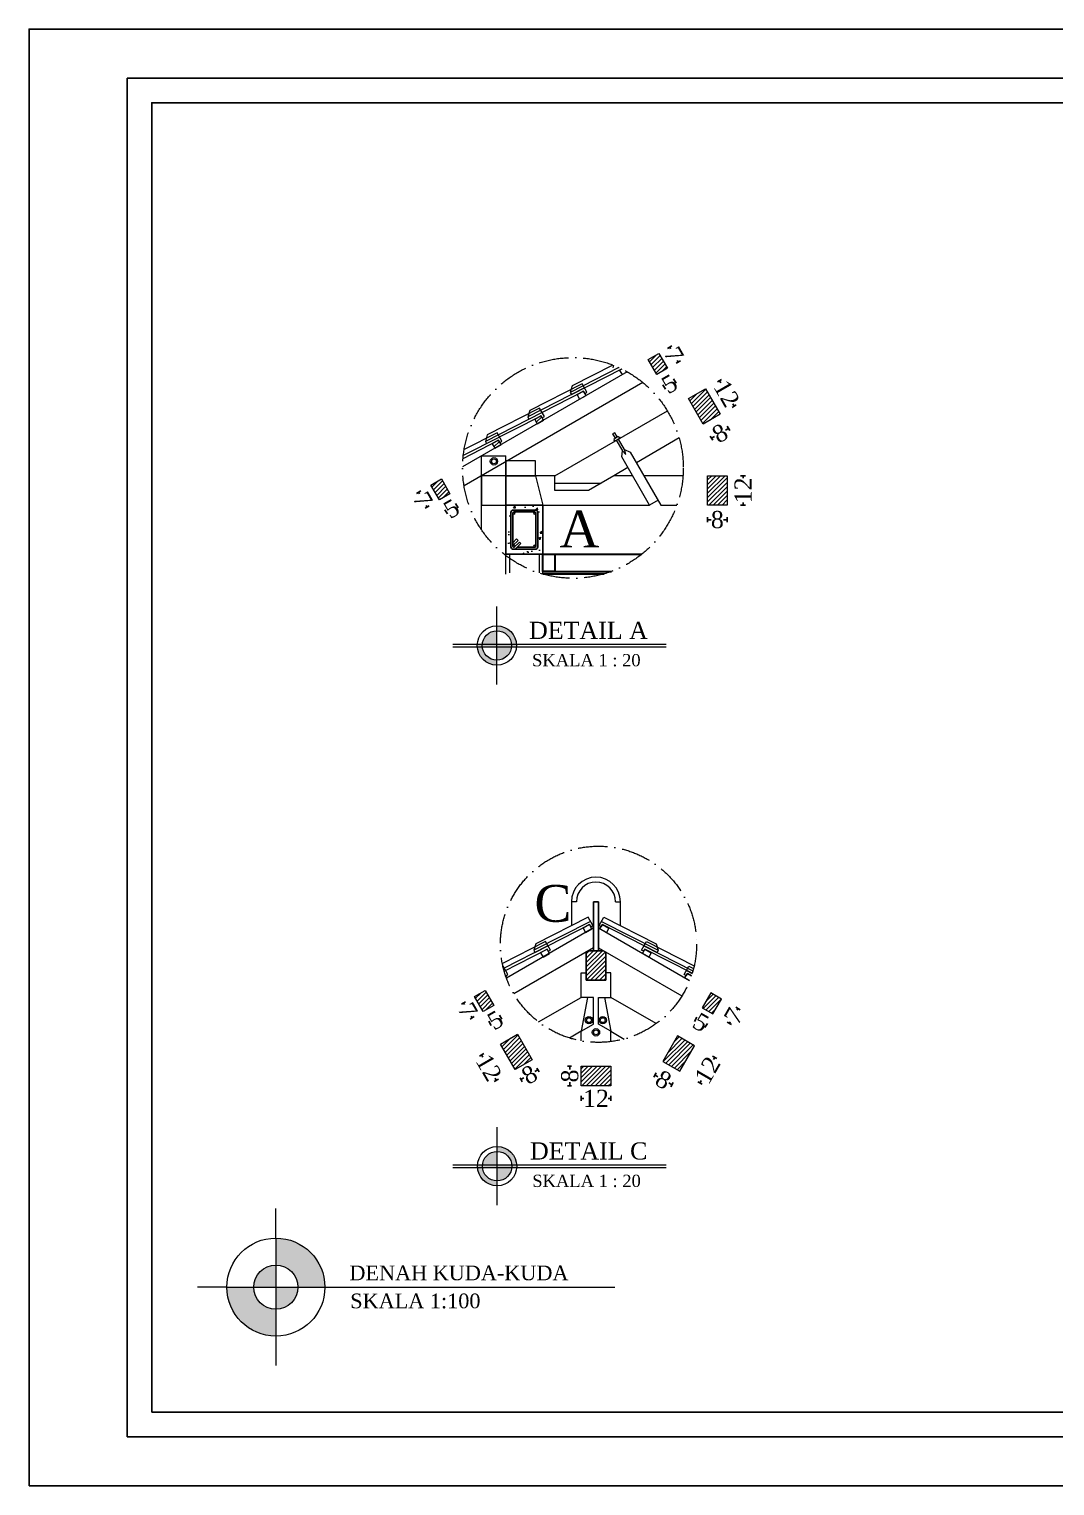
# Model space of a CAD drawing. Header units: millimetres. Extents: x -12161372 to 46643, y -9506984 to 15358.
# Drawn here: x 15904 to 17996, y -2480 to 490 of the extents above; entities that cross this region are included whole.
import ezdxf

# ---------------------------------------------------------------- set-up
doc = ezdxf.new("R2010")
doc.units = ezdxf.units.MM
doc.linetypes.add('ACAD_ISO10W100', pattern=[18, 12, -3, 0, -3])
for name, color, linetype, lineweight in [('atap', 220, 'Continuous', 0), ('dimensi', 50, 'Continuous', 5), ('dinding', 110, 'Continuous', 9), ('garis potongan', 3, 'ACAD_ISO10W100', 18), ('hatch', 7, 'Continuous', 5), ('Normalisasi', 7, 'Continuous', 0), ('plafond', 7, 'Continuous', 30), ('teks', 255, 'Continuous', 5)]:
    doc.layers.add(name, color=color, linetype=linetype, lineweight=lineweight)
doc.layers.add('sloof', color=7, linetype='Continuous')
doc.styles.get("Standard").update_dxf_attribs({"font": 'arial.ttf'})
doc.styles.add('teks1', font='times.ttf', dxfattribs={"height": 35})
doc.styles.add('teks2', font='times.ttf', dxfattribs={"height": 15})
doc.styles.add('teks3', font='times.ttf', dxfattribs={"height": 25})
doc.dimstyles.new('dimensi4', dxfattribs={"dimtxt": 35, "dimasz": 0, "dimexe": 5, "dimexo": 20, "dimgap": 3, "dimtad": 0, "dimdec": 0, "dimlfac": 0.2, "dimzin": 0, "dimdsep": 46, "dimtxsty": 'teks1', "dimblk": 'OBLIQUE', "dimcen": 0.09, "dimadec": 0, "dimazin": 0, "dimtfac": 1, "dimtdec": 0, "dimtix": 1, "dimtofl": 0, "dimtmove": 0, "dimatfit": 3, "dimldrblk": 'OBLIQUE', "dimfxl": 5, "dimfxlon": 1, "dimtolj": 1, "dimtzin": 0, "dimarcsym": 0})

# ---------------------------------------------------------------- blocks, each defined once
blk = doc.blocks.new('*D525')
at = {"layer": 'Defpoints', "color": 0, "ltscale": 0.8, "transparency": 16777216}
for p in [(16740.4, -469.7), (16762.1, -457.2), (16754.3, -493.8)]:
    blk.add_point(p, dxfattribs=at)
at = {"layer": 'dimensi', "color": 0, "lineweight": -2, "ltscale": 0.8, "transparency": 16777216}
for p, q in [((16751.8, -489.4), (16756.8, -498.1)), ((16773.5, -476.9), (16778.5, -485.6))]:
    blk.add_line(p, q, dxfattribs=at)
at = {"layer": 'dimensi', "color": 0, "ltscale": 0.8, "transparency": 16777216, "insert": (16765.2, -487.5), "char_height": 35, "attachment_point": 5, "rotation": 30, "style": 'teks1'}
blk.add_mtext('\\A1;5', dxfattribs=at)
blk = doc.blocks.new('_Oblique')
at = {"color": 0, "linetype": 'ByBlock', "lineweight": -2}
blk.add_line((-0.5, -0.5), (0.5, 0.5), dxfattribs=at)
blk = doc.blocks.new('*D526')
at = {"layer": 'Defpoints', "color": 0, "ltscale": 0.8, "transparency": 16777216}
for p in [(16722.9, -439.3), (16698.1, -453.7), (16740.4, -469.7)]:
    blk.add_point(p, dxfattribs=at)
at = {"layer": 'dimensi', "color": 0, "lineweight": -2, "ltscale": 0.8, "transparency": 16777216}
for p, q in [((16702.4, -451.2), (16693.7, -456.2)), ((16698.1, -453.7), (16699.9, -456.9)), ((16719.9, -481.5), (16711.2, -486.5)), ((16715.6, -484), (16713.7, -480.8))]:
    blk.add_line(p, q, dxfattribs=at)
at = {"layer": 'dimensi', "color": 0, "ltscale": 0.8, "transparency": 16777216, "insert": (16706.8, -468.9), "char_height": 35, "attachment_point": 5, "rotation": 300, "style": 'teks1'}
blk.add_mtext('\\A1;7', dxfattribs=at)
blk = doc.blocks.new('*D527')
at = {"layer": 'Defpoints', "color": 0, "ltscale": 0.8, "transparency": 16777216}
for p in [(17205.7, -201), (17184, -213.5), (17220.7, -227)]:
    blk.add_point(p, dxfattribs=at)
at = {"layer": 'dimensi', "color": 0, "lineweight": -2, "ltscale": 0.8, "transparency": 16777216}
for p, q in [((17196.5, -235.2), (17201.5, -243.8)), ((17218.2, -222.7), (17223.2, -231.3))]:
    blk.add_line(p, q, dxfattribs=at)
at = {"layer": 'dimensi', "color": 0, "ltscale": 0.8, "transparency": 16777216, "insert": (17209.8, -233.2), "char_height": 35, "attachment_point": 5, "rotation": 30, "style": 'teks1'}
blk.add_mtext('\\A1;5', dxfattribs=at)
blk = doc.blocks.new('*D528')
at = {"layer": 'Defpoints', "color": 0, "ltscale": 0.8, "transparency": 16777216}
for p in [(17188.2, -170.7), (17205.7, -201), (17227.6, -188.4)]:
    blk.add_point(p, dxfattribs=at)
at = {"layer": 'dimensi', "color": 0, "lineweight": -2, "ltscale": 0.8, "transparency": 16777216}
for p, q in [((17205.8, -160.6), (17214.4, -155.6)), ((17210.1, -158.1), (17211.9, -161.3)), ((17223.3, -190.9), (17231.9, -185.9)), ((17227.6, -188.4), (17225.7, -185.2))]:
    blk.add_line(p, q, dxfattribs=at)
at = {"layer": 'dimensi', "color": 0, "ltscale": 0.8, "transparency": 16777216, "insert": (17218.8, -173.2), "char_height": 35, "attachment_point": 5, "rotation": 300, "style": 'teks1'}
blk.add_mtext('\\A1;7', dxfattribs=at)
blk = doc.blocks.new('*D529')
at = {"layer": 'Defpoints', "color": 0, "ltscale": 0.8, "transparency": 16777216}
for p in [(17283.3, -242.8), (17313.3, -294.8), (17341.6, -278.4)]:
    blk.add_point(p, dxfattribs=at)
at = {"layer": 'dimensi', "color": 0, "lineweight": -2, "ltscale": 0.8, "transparency": 16777216}
for p, q in [((17307.3, -229), (17315.9, -224)), ((17311.6, -226.5), (17314.2, -231)), ((17337.3, -280.9), (17345.9, -275.9)), ((17341.6, -278.4), (17339, -273.9))]:
    blk.add_line(p, q, dxfattribs=at)
at = {"layer": 'dimensi', "color": 0, "ltscale": 0.8, "transparency": 16777216, "insert": (17326.6, -252.5), "char_height": 35, "attachment_point": 5, "rotation": 300, "style": 'teks1'}
blk.add_mtext('\\A1;12', dxfattribs=at)
blk = doc.blocks.new('*D530')
at = {"layer": 'Defpoints', "color": 0, "ltscale": 0.8, "transparency": 16777216}
for p in [(17313.3, -294.8), (17278.7, -314.8), (17330, -323.7)]:
    blk.add_point(p, dxfattribs=at)
at = {"layer": 'dimensi', "color": 0, "lineweight": -2, "ltscale": 0.8, "transparency": 16777216}
for p, q in [((17330, -323.7), (17323.8, -327.3)), ((17327.5, -319.4), (17332.5, -328)), ((17292.9, -339.4), (17297.9, -348)), ((17295.4, -343.7), (17301.5, -340.1))]:
    blk.add_line(p, q, dxfattribs=at)
at = {"layer": 'dimensi', "color": 0, "ltscale": 0.8, "transparency": 16777216, "insert": (17312.7, -333.7), "char_height": 35, "attachment_point": 5, "rotation": 30, "style": 'teks1'}
blk.add_mtext('\\A1;8', dxfattribs=at)
blk = doc.blocks.new('*D535')
at = {"layer": 'Defpoints', "color": 0, "ltscale": 0.8, "transparency": 16777216}
for p in [(17196, -1614.2), (17214.7, -1661.8), (17230.6, -1634.2)]:
    blk.add_point(p, dxfattribs=at)
at = {"layer": 'dimensi', "color": 0, "lineweight": -2, "ltscale": 0.8, "transparency": 16777216}
for p, q in [((17182.5, -1637.5), (17177.5, -1646.1)), ((17180, -1641.8), (17186.2, -1645.4)), ((17214.7, -1661.8), (17208.5, -1658.2)), ((17217.2, -1657.5), (17212.2, -1666.1))]:
    blk.add_line(p, q, dxfattribs=at)
at = {"layer": 'dimensi', "color": 0, "ltscale": 0.8, "transparency": 16777216, "insert": (17197.3, -1651.8), "char_height": 35, "attachment_point": 5, "rotation": 330, "style": 'teks1'}
blk.add_mtext('\\A1;8', dxfattribs=at)
blk = doc.blocks.new('*D536')
at = {"layer": 'Defpoints', "color": 0, "ltscale": 0.8, "transparency": 16777216}
for p in [(17260.6, -1582.2), (17230.6, -1634.2), (17272, -1658.1)]:
    blk.add_point(p, dxfattribs=at)
at = {"layer": 'dimensi', "color": 0, "lineweight": -2, "ltscale": 0.8, "transparency": 16777216}
for p, q in [((17297.7, -1603.6), (17306.3, -1608.6)), ((17302, -1606.1), (17299.4, -1610.7)), ((17267.7, -1655.6), (17276.3, -1660.6)), ((17272, -1658.1), (17274.6, -1653.5))]:
    blk.add_line(p, q, dxfattribs=at)
at = {"layer": 'dimensi', "color": 0, "ltscale": 0.8, "transparency": 16777216, "insert": (17287, -1632.1), "char_height": 35, "attachment_point": 5, "rotation": 60, "style": 'teks1'}
blk.add_mtext('\\A1;12', dxfattribs=at)
blk = doc.blocks.new('*D537')
at = {"layer": 'Defpoints', "color": 0, "ltscale": 0.8, "transparency": 16777216}
for p in [(16864.9, -1578.9), (16894.9, -1630.8), (16856.6, -1652.9)]:
    blk.add_point(p, dxfattribs=at)
at = {"layer": 'dimensi', "color": 0, "lineweight": -2, "ltscale": 0.8, "transparency": 16777216}
for p, q in [((16831, -1598.4), (16822.3, -1603.4)), ((16826.6, -1600.9), (16829.3, -1605.5)), ((16861, -1650.4), (16852.3, -1655.4)), ((16856.6, -1652.9), (16854, -1648.3))]:
    blk.add_line(p, q, dxfattribs=at)
at = {"layer": 'dimensi', "color": 0, "ltscale": 0.8, "transparency": 16777216, "insert": (16841.6, -1626.9), "char_height": 35, "attachment_point": 5, "rotation": 300, "style": 'teks1'}
blk.add_mtext('\\A1;12', dxfattribs=at)
blk = doc.blocks.new('*D538')
at = {"layer": 'Defpoints', "color": 0, "ltscale": 0.8, "transparency": 16777216}
for p in [(16894.9, -1630.8), (16929.5, -1610.8), (16941.4, -1631.3)]:
    blk.add_point(p, dxfattribs=at)
at = {"layer": 'dimensi', "color": 0, "lineweight": -2, "ltscale": 0.8, "transparency": 16777216}
for p, q in [((16941.4, -1631.3), (16935.2, -1634.9)), ((16939.5, -1628.1), (16943.9, -1635.7)), ((16904.9, -1648.1), (16909.2, -1655.7)), ((16906.7, -1651.3), (16912.9, -1647.8))]:
    blk.add_line(p, q, dxfattribs=at)
at = {"layer": 'dimensi', "color": 0, "ltscale": 0.8, "transparency": 16777216, "insert": (16924.1, -1641.3), "char_height": 35, "attachment_point": 5, "rotation": 30, "style": 'teks1'}
blk.add_mtext('\\A1;8', dxfattribs=at)
blk = doc.blocks.new('*D539')
at = {"layer": 'Defpoints', "color": 0, "ltscale": 0.8, "transparency": 16777216}
for p in [(16829.9, -1512.5), (16851.5, -1500), (16865.4, -1524.1)]:
    blk.add_point(p, dxfattribs=at)
at = {"layer": 'dimensi', "color": 0, "lineweight": -2, "ltscale": 0.8, "transparency": 16777216}
for p, q in [((16841.3, -1532.2), (16846.3, -1540.9)), ((16862.9, -1519.7), (16867.9, -1528.4))]:
    blk.add_line(p, q, dxfattribs=at)
at = {"layer": 'dimensi', "color": 0, "ltscale": 0.8, "transparency": 16777216, "insert": (16854.6, -1530.3), "char_height": 35, "attachment_point": 5, "rotation": 30, "style": 'teks1'}
blk.add_mtext('\\A1;5', dxfattribs=at)
blk = doc.blocks.new('*D540')
at = {"layer": 'Defpoints', "color": 0, "ltscale": 0.8, "transparency": 16777216}
for p in [(16812.4, -1482.2), (16829.9, -1512.5), (16807.3, -1525.5)]:
    blk.add_point(p, dxfattribs=at)
at = {"layer": 'dimensi', "color": 0, "lineweight": -2, "ltscale": 0.8, "transparency": 16777216}
for p, q in [((16794.1, -1492.7), (16785.5, -1497.7)), ((16789.8, -1495.2), (16791.7, -1498.4)), ((16811.6, -1523), (16803, -1528)), ((16807.3, -1525.5), (16805.5, -1522.3))]:
    blk.add_line(p, q, dxfattribs=at)
at = {"layer": 'dimensi', "color": 0, "ltscale": 0.8, "transparency": 16777216, "insert": (16798.6, -1510.3), "char_height": 35, "attachment_point": 5, "rotation": 300, "style": 'teks1'}
blk.add_mtext('\\A1;7', dxfattribs=at)
blk = doc.blocks.new('*D541')
at = {"layer": 'Defpoints', "color": 0, "ltscale": 0.8, "transparency": 16777216}
for p in [(17276.6, -1504.9), (17262.9, -1528.6), (17298.2, -1517.4)]:
    blk.add_point(p, dxfattribs=at)
at = {"layer": 'dimensi', "color": 0, "lineweight": -2, "ltscale": 0.8, "transparency": 16777216}
for p, q in [((17265.4, -1524.3), (17260.4, -1532.9)), ((17287, -1536.8), (17282, -1545.4))]:
    blk.add_line(p, q, dxfattribs=at)
at = {"layer": 'dimensi', "color": 0, "ltscale": 0.8, "transparency": 16777216, "insert": (17273.7, -1534.8), "char_height": 35, "attachment_point": 5, "rotation": 330, "style": 'teks1'}
blk.add_mtext('\\A1;5', dxfattribs=at)
blk = doc.blocks.new('*D542')
at = {"layer": 'Defpoints', "color": 0, "ltscale": 0.8, "transparency": 16777216}
for p in [(17315.7, -1487.1), (17349.3, -1506.5), (17298.2, -1517.4)]:
    blk.add_point(p, dxfattribs=at)
at = {"layer": 'dimensi', "color": 0, "lineweight": -2, "ltscale": 0.8, "transparency": 16777216}
for p, q in [((17345, -1504), (17353.7, -1509)), ((17349.3, -1506.5), (17347.5, -1509.7)), ((17327.5, -1534.3), (17336.2, -1539.3)), ((17331.8, -1536.8), (17333.7, -1533.6))]:
    blk.add_line(p, q, dxfattribs=at)
at = {"layer": 'dimensi', "color": 0, "ltscale": 0.8, "transparency": 16777216, "insert": (17340.6, -1521.6), "char_height": 35, "attachment_point": 5, "rotation": 60, "style": 'teks1'}
blk.add_mtext('\\A1;7', dxfattribs=at)
blk = doc.blocks.new('*D543')
at = {"layer": 'Defpoints', "color": 0, "ltscale": 0.8, "transparency": 16777216}
for p in [(17029.8, -1664), (17089.8, -1664), (17089.8, -1689.6)]:
    blk.add_point(p, dxfattribs=at)
at = {"layer": 'dimensi', "color": 0, "lineweight": -2, "ltscale": 0.8, "transparency": 16777216}
for p, q in [((17029.8, -1684.6), (17029.8, -1694.6)), ((17029.8, -1689.6), (17035.1, -1689.6)), ((17089.8, -1689.6), (17084.5, -1689.6)), ((17089.8, -1684.6), (17089.8, -1694.6))]:
    blk.add_line(p, q, dxfattribs=at)
at = {"layer": 'dimensi', "color": 0, "ltscale": 0.8, "transparency": 16777216, "insert": (17059.8, -1689.6), "char_height": 35, "attachment_point": 5, "style": 'teks1'}
blk.add_mtext('\\A1;12', dxfattribs=at)
blk = doc.blocks.new('*D544')
at = {"layer": 'Defpoints', "color": 0, "ltscale": 0.8, "transparency": 16777216}
for p in [(17029.8, -1624), (17006.5, -1664), (17029.8, -1664)]:
    blk.add_point(p, dxfattribs=at)
at = {"layer": 'dimensi', "color": 0, "lineweight": -2, "ltscale": 0.8, "transparency": 16777216}
for p, q in [((17009.8, -1624), (17001.5, -1624)), ((17006.5, -1624), (17006.5, -1631.1)), ((17006.5, -1664), (17006.5, -1656.8)), ((17009.8, -1664), (17001.5, -1664))]:
    blk.add_line(p, q, dxfattribs=at)
at = {"layer": 'dimensi', "color": 0, "ltscale": 0.8, "transparency": 16777216, "insert": (17006.5, -1644), "char_height": 35, "attachment_point": 5, "rotation": 90, "style": 'teks1'}
blk.add_mtext('\\A1;8', dxfattribs=at)
blk = doc.blocks.new('*D547')
at = {"layer": 'Defpoints', "color": 0, "ltscale": 0.8, "transparency": 16777216}
for p in [(17327.3, -420.1), (17359.7, -420.1), (17327.3, -480.1)]:
    blk.add_point(p, dxfattribs=at)
at = {"layer": 'dimensi', "color": 0, "lineweight": -2, "ltscale": 0.8, "transparency": 16777216}
for p, q in [((17354.7, -420.1), (17364.7, -420.1)), ((17359.7, -420.1), (17359.7, -425.4)), ((17359.7, -480.1), (17359.7, -474.9)), ((17354.7, -480.1), (17364.7, -480.1))]:
    blk.add_line(p, q, dxfattribs=at)
at = {"layer": 'dimensi', "color": 0, "ltscale": 0.8, "transparency": 16777216, "insert": (17359.7, -450.1), "char_height": 35, "attachment_point": 5, "rotation": 90, "style": 'teks1'}
blk.add_mtext('\\A1;12', dxfattribs=at)
blk = doc.blocks.new('*D548')
at = {"layer": 'Defpoints', "color": 0, "ltscale": 0.8, "transparency": 16777216}
for p in [(17287.3, -480.1), (17327.3, -480.1), (17327.3, -509.8)]:
    blk.add_point(p, dxfattribs=at)
at = {"layer": 'dimensi', "color": 0, "lineweight": -2, "ltscale": 0.8, "transparency": 16777216}
for p, q in [((17287.3, -504.8), (17287.3, -514.8)), ((17327.3, -504.8), (17327.3, -514.8)), ((17287.3, -509.8), (17294.4, -509.8)), ((17327.3, -509.8), (17320.2, -509.8))]:
    blk.add_line(p, q, dxfattribs=at)
at = {"layer": 'dimensi', "color": 0, "ltscale": 0.8, "transparency": 16777216, "insert": (17307.3, -509.8), "char_height": 35, "attachment_point": 5, "style": 'teks1'}
blk.add_mtext('\\A1;8', dxfattribs=at)

msp = doc.modelspace()

# ---------------------------------------------------------------- hatches: boundary and pattern name
at = {"lineweight": 13}
h = msp.add_hatch(color=7, dxfattribs=at)
h.paths.add_polyline_path([(16407.057, -2074.489), (16407.057, -2029.489, 0.41421356), (16362.057, -2074.489)])
h.paths.add_polyline_path([(16452.057, -2074.489), (16407.057, -2074.489), (16407.057, -2119.489, 0.41421356)])
h.paths.add_polyline_path([(16452.057, -2074.489), (16507.057, -2074.489, 0.41421356), (16407.057, -1974.489), (16407.057, -2029.489, -0.41421356)])
h.paths.add_polyline_path([(16362.057, -2074.489), (16307.057, -2074.489, 0.41421356), (16407.057, -2174.489), (16407.057, -2119.489, -0.41421356)])
at = {"layer": 'hatch', "ltscale": 0.8}
h = msp.add_hatch(dxfattribs=at)
h.set_pattern_fill('ANSI31', color=256, scale=2)
h.set_pattern_definition([(45, (-13329.462, 10524.02), (-4.490128, 4.490128), [])])
h.paths.add_polyline_path([(16744.576, -426.846), (16722.925, -439.346), (16740.425, -469.657), (16762.076, -457.157)])
h.paths.add_polyline_path([(16861.302, -347.907), (16848.312, -355.407), (16853.312, -364.067), (16866.302, -356.567)])
h.paths.add_polyline_path([(16952.905, -306.567), (16947.905, -297.907), (16934.914, -305.407), (16939.914, -314.067)])
h.paths.add_polyline_path([(17188.179, -170.732), (17166.529, -183.232), (17184.029, -213.542), (17205.679, -201.042)])
h.paths.add_polyline_path([(17283.303, -242.815), (17248.662, -262.815), (17278.662, -314.777), (17313.303, -294.777)])
h.paths.add_polyline_path([(17327.308, -420.112), (17287.308, -420.112), (17287.308, -480.112), (17327.308, -480.112)])
at = {"layer": 'hatch'}
h = msp.add_hatch(dxfattribs=at)
h.set_pattern_fill('AR-CONC', color=256, scale=0.25)
h.set_pattern_definition([(50, (-5418.593, -272.226), (45.54617, -3.98477), [4.7625, -52.3875]), (355, (-5418.593, -272.226), (-8.81086, 47.76421), [3.81, -41.91015]), (100.45144, (-5414.798, -272.558), (36.73531, 43.77944), [4.0475, -44.52256]), (46.1842, (-5418.593, -259.526), (67.76976, -10.51058), [7.14375, -78.58125]), (96.63556, (-5412.946, -260.4), (59.35103, 61.85653), [6.07126, -66.7839]), (351.18415, (-5418.59, -259.526), (59.35103, 61.85653), [5.715, -62.86493]), (21, (-5412.243, -262.7), (37.9036, -25.5663), [4.7625, -52.3875]), (326, (-5412.243, -262.7), (15.45051, 46.04699), [3.81, -41.91]), (71.45144, (-5409.085, -264.83), (53.354105, 20.48069), [4.0475, -44.52248]), (37.5, (-5418.593, -272.226), (0.772151, 21.13876), [0, -41.402, 0, -42.545, 0, -42.06875]), (7.5, (-5418.593, -272.226), (16.704916, 25.045144), [0, -24.257, 0, -40.4495, 0, -16.03375]), (327.5, (-5432.754, -272.226), (33.897649, -1.432186), [0, -15.875, 0, -49.53, 0, -65.7225]), (317.5, (-5439.104, -272.226), (37.032295, 6.356623), [0, -20.6375, 0, -32.893, 0, -46.6725])])
h.paths.add_polyline_path([(16933.165, -496.348, 1), (16937.165, -496.348, 1)], flags=0)
h.paths.add_polyline_path([(16951.215, -480.112), (16876.215, -480.112), (16876.215, -580.112), (16951.215, -580.112)])
h.paths.add_polyline_path([(16941.215, -565.112, -0.41421356), (16936.215, -570.112), (16891.215, -570.112, -0.41421356), (16886.215, -565.112), (16886.215, -495.112, -0.41421356), (16891.215, -490.112), (16936.215, -490.112, -0.41421356), (16941.215, -495.112)], flags=16)
h.paths.add_polyline_path([(16894.266, -563.876, 1), (16890.266, -563.876, 1)], flags=0)
at = {"layer": 'hatch', "ltscale": 0.8}
h = msp.add_hatch(color=256, dxfattribs=at)
h.dxf.hatch_style = 1
h.paths.add_polyline_path([(16857.816, -736.237, 0.38998328), (16827.921, -763.737), (16857.816, -763.737)])
h.paths.add_polyline_path([(16857.816, -768.737), (16857.816, -763.737), (16827.921, -763.737, 0.02086055), (16827.816, -766.237, 0.02086055), (16827.921, -768.737)])
h.paths.add_polyline_path([(16857.816, -763.737), (16857.816, -768.737), (16887.712, -768.737, 0.02086055), (16887.816, -766.237, 0.02086055), (16887.712, -763.737)])
h.paths.add_polyline_path([(16857.816, -768.737), (16857.816, -796.237, 0.38998328), (16887.712, -768.737)])
h.paths.add_polyline_path([(16857.816, -726.237), (16857.816, -736.237, -0.38998328), (16887.712, -763.737), (16897.738, -763.737, 0.39601219)])
h.paths.add_polyline_path([(16897.738, -768.737, 0.01563646), (16897.816, -766.237, 0.01563646), (16897.738, -763.737), (16887.712, -763.737, -0.02086055), (16887.816, -766.237, -0.02086055), (16887.712, -768.737)])
h.paths.add_polyline_path([(16827.921, -768.737), (16817.895, -768.737, 0.39601219), (16857.816, -806.237), (16857.816, -796.237, -0.38998328)])
h.paths.add_polyline_path([(16817.895, -763.737, 0.01563646), (16817.816, -766.237, 0.01563646), (16817.895, -768.737), (16827.921, -768.737, -0.02086055), (16827.816, -766.237, -0.02086055), (16827.921, -763.737)])
h = msp.add_hatch(dxfattribs=at)
h.set_pattern_fill('ANSI31', color=256, scale=2)
h.set_pattern_definition([(45, (-13865.071, 10320.716), (-4.4901281, 4.4901281), [])])
h.paths.add_polyline_path([(16899.523, -1558.857), (16864.882, -1578.857), (16894.882, -1630.818), (16929.523, -1610.818)])
h.paths.add_polyline_path([(16834.031, -1469.665), (16812.38, -1482.165), (16829.88, -1512.476), (16851.531, -1499.976)])
h.paths.add_polyline_path([(17089.81, -1623.963), (17029.81, -1623.963), (17029.81, -1663.963), (17089.81, -1663.963)])
h.paths.add_polyline_path([(17260.595, -1582.239), (17225.954, -1562.239), (17195.954, -1614.2), (17230.595, -1634.2)])
h.paths.add_polyline_path([(17315.73, -1487.067), (17294.079, -1474.567), (17276.579, -1504.878), (17298.23, -1517.378)])
h.paths.add_polyline_path([(17079.81, -1391.274), (17075.241, -1388.636), (17044.378, -1388.636), (17039.81, -1391.274), (17039.81, -1448.636), (17059.81, -1448.636), (17079.81, -1448.636), (17079.81, -1433.636)])
h = msp.add_hatch(color=256, dxfattribs=at)
h.dxf.hatch_style = 1
h.paths.add_polyline_path([(16858.232, -1797.83, 0.38998328), (16828.336, -1825.33), (16858.232, -1825.33)])
h.paths.add_polyline_path([(16858.232, -1830.33), (16858.232, -1825.33), (16828.336, -1825.33, 0.02086055), (16828.232, -1827.83, 0.02086055), (16828.336, -1830.33)])
h.paths.add_polyline_path([(16858.232, -1825.33), (16858.232, -1830.33), (16888.127, -1830.33, 0.02086055), (16888.232, -1827.83, 0.02086055), (16888.127, -1825.33)])
h.paths.add_polyline_path([(16858.232, -1830.33), (16858.232, -1857.83, 0.38998328), (16888.127, -1830.33)])
h.paths.add_polyline_path([(16858.232, -1787.83), (16858.232, -1797.83, -0.38998328), (16888.127, -1825.33), (16898.153, -1825.33, 0.39601219)])
h.paths.add_polyline_path([(16898.153, -1830.33, 0.01563646), (16898.232, -1827.83, 0.01563646), (16898.153, -1825.33), (16888.127, -1825.33, -0.02086055), (16888.232, -1827.83, -0.02086055), (16888.127, -1830.33)])
h.paths.add_polyline_path([(16828.336, -1830.33), (16818.31, -1830.33, 0.39601219), (16858.232, -1867.83), (16858.232, -1857.83, -0.38998328)])
h.paths.add_polyline_path([(16818.31, -1825.33, 0.01563646), (16818.232, -1827.83, 0.01563646), (16818.31, -1830.33), (16828.336, -1830.33, -0.02086055), (16828.232, -1827.83, -0.02086055), (16828.336, -1825.33)])

# ---------------------------------------------------------------- linework, layer by layer
at = {"color": 7, "lineweight": 13}
for p, q in [((16407.057, -1974.489), (16407.057, -1914.489)), ((16407.057, -1974.489), (16407.057, -2174.489)), ((16307.057, -2074.489), (16247.057, -2074.489)), ((16307.057, -2074.489), (16507.057, -2074.489)), ((16507.057, -2074.489), (16567.057, -2074.489)), ((16407.057, -2174.489), (16407.057, -2234.489))]:
    msp.add_line(p, q, dxfattribs=at)
at = {"color": 0, "lineweight": 13}
msp.add_line((16507.057, -2074.489), (16901.593, -2074.489), dxfattribs=at)
at = {"lineweight": 13}
msp.add_line((16901.593, -2074.489), (17098.262, -2074.489), dxfattribs=at)
for points in [[(15903.927, -2479.661), (20103.927, -2479.661), (20103.927, 490.339), (15903.927, 490.339)], [(16103.927, -2379.661), (20003.927, -2379.661), (20003.927, 390.339), (16103.927, 390.339)], [(16153.927, -2329.661), (19403.927, -2329.661), (19403.927, 340.339), (16153.927, 340.339)]]:
    msp.add_lwpolyline(points, close=True)
at = {"color": 7, "lineweight": 13}
for radius in [100, 45]:
    msp.add_circle((16407.057, -2074.489), radius, dxfattribs=at)
at = {"layer": 'atap', "ltscale": 0.8}
msp.add_line((16826.215, -529.953), (16826.215, -379.711), dxfattribs=at)
for points in [[(17166.529, -183.232), (17188.179, -170.732), (17205.679, -201.042), (17184.029, -213.542)], [(17248.662, -262.815), (17283.303, -242.815), (17313.303, -294.777), (17278.662, -314.777)], [(16722.925, -439.346), (16744.576, -426.846), (16762.076, -457.157), (16740.425, -469.657)], [(17287.308, -420.112), (17327.308, -420.112), (17327.308, -480.112), (17287.308, -480.112)], [(16812.38, -1482.165), (16834.031, -1469.665), (16851.531, -1499.976), (16829.88, -1512.476)], [(17315.73, -1487.067), (17294.079, -1474.567), (17276.579, -1504.878), (17298.23, -1517.378)], [(16864.882, -1578.857), (16899.523, -1558.857), (16929.523, -1610.818), (16894.882, -1630.818)], [(17260.595, -1582.239), (17225.954, -1562.239), (17195.954, -1614.2), (17230.595, -1634.2)], [(17029.81, -1663.963), (17029.81, -1623.963), (17089.81, -1623.963), (17089.81, -1663.963)]]:
    msp.add_lwpolyline(points, close=True, dxfattribs=at)
for points in [[(17029.81, -1572.389), (17029.81, -1552.918), (17054.81, -1538.484), (17054.81, -1483.636), (17029.81, -1483.636), (17029.81, -1433.636), (17039.81, -1433.636), (17039.81, -1448.636), (17059.81, -1448.636)], [(17089.81, -1573.963), (17089.81, -1552.918), (17064.81, -1538.484), (17064.81, -1483.636), (17089.81, -1483.636), (17089.81, -1433.636), (17079.81, -1433.636), (17079.81, -1448.636), (17059.81, -1448.636)]]:
    msp.add_lwpolyline(points, dxfattribs=at)
for centre, radius in [((16851.75, -390.825), 7.5), ((16851.75, -390.825), 5), ((17045.514, -1530.166), 7.5), ((17045.514, -1530.166), 5), ((17073.593, -1530.166), 7.5), ((17073.593, -1530.166), 5), ((17059.81, -1555.007), 7.5), ((17059.81, -1555.007), 5)]:
    msp.add_circle(centre, radius, dxfattribs=at)
at = {"layer": 'dinding', "ltscale": 0.8}
for p, q in [((17123.227, -208.232), (16787.877, -401.846)), ((17155.299, -230.129), (16790.805, -440.57)), ((16976.215, -420.112), (17205.361, -287.815)), ((17229.411, -343.212), (17142.152, -393.591)), ((17112.331, -381.94), (17113.827, -369.53)), ((17169.011, -480.112), (17112.331, -381.94)), ((17113.827, -369.53), (17120.992, -376.94)), ((17120.992, -376.94), (17118.157, -367.03)), ((17118.157, -367.03), (17129.652, -371.94)), ((17129.652, -371.94), (17192.105, -480.112)), ((17124.831, -403.591), (17096.215, -420.112)), ((16876.215, -420.112), (16876.215, -480.112)), ((16936.215, -420.112), (16951.215, -480.112)), ((16976.215, -435.112), (17070.235, -435.112)), ((17186.332, -470.112), (17169.011, -480.112)), ((16876.215, -620.695), (16876.215, -580.112)), ((16883.715, -580.112), (16883.715, -618.416)), ((16943.715, -580.112), (16943.715, -618.416)), ((16951.215, -620.695), (16951.215, -580.112)), ((17009.81, -1288.636), (17009.81, -1337.966)), ((17019.81, -1288.636), (17009.81, -1288.636)), ((17099.81, -1288.636), (17109.81, -1288.636)), ((17109.81, -1337.966), (17109.81, -1288.636)), ((17054.81, -1342.199), (16877.332, -1444.665)), ((17064.81, -1342.199), (17250.778, -1449.567)), ((17054.81, -1382.613), (16892.323, -1476.425)), ((17064.81, -1382.613), (17234.993, -1480.868)), ((16942.824, -1533.857), (17029.81, -1483.636)), ((17042.31, -1483.636), (17029.81, -1552.918)), ((17077.31, -1483.636), (17089.81, -1552.918)), ((17182.652, -1537.239), (17089.81, -1483.636)), ((17029.81, -1552.918), (17006.063, -1566.628)), ((17089.81, -1552.918), (17117.014, -1568.625))]:
    msp.add_line(p, q, dxfattribs=at)
for points in [[(17094.492, -194.635), (17011.367, -236.989), (17007.464, -250.201)], [(17106.526, -199.726), (17007.464, -250.201), (17009.734, -254.656), (17112.226, -202.434)], [(17095.584, -195.063), (17094.066, -200.201)], [(17112.788, -202.711), (17108.119, -205.407), (17113.119, -214.067), (17123.227, -208.232)], [(17036.465, -241.298), (16920.861, -300.201), (16923.131, -304.656), (17034.507, -247.907), (17037.007, -252.237), (17041.337, -249.737), (17031.458, -232.626), (16924.765, -286.989), (16920.861, -300.201)], [(16949.862, -291.298), (16834.259, -350.201), (16836.529, -354.656), (16947.905, -297.907), (16950.405, -302.237), (16954.735, -299.737), (16944.855, -282.626), (16838.162, -336.989), (16834.259, -350.201)], [(16788.702, -384.899), (16861.302, -347.907), (16863.802, -352.237), (16868.132, -349.737), (16858.253, -332.626), (16790.995, -366.895)], [(16863.26, -341.298), (16789.293, -378.986)], [(17103.157, -341.049), (17098.157, -332.389), (17093.827, -334.889), (17098.827, -343.549)], [(17101.327, -347.879), (17113.827, -369.53)], [(17118.157, -367.03), (17105.657, -345.379)], [(17134.37, -420.112), (17096.215, -420.112), (17044.254, -450.112), (16976.215, -450.112), (16976.215, -420.112), (16826.215, -420.112), (16826.215, -480.112), (17169.011, -480.112)], [(17237.308, -420.112), (17157.464, -420.112)], [(17192.105, -480.112), (17224.709, -480.112)], [(17048.585, -1328.767), (16932.981, -1387.67), (16935.251, -1392.125), (17046.627, -1335.376), (17049.127, -1339.706), (17053.457, -1337.206), (17043.578, -1320.095), (16936.884, -1374.458), (16932.981, -1387.67)], [(17071.035, -1328.767), (17186.638, -1387.67), (17184.368, -1392.125), (17072.993, -1335.376), (17070.493, -1339.706), (17066.162, -1337.206), (17076.042, -1320.095), (17182.735, -1374.458), (17186.638, -1387.67)], [(16872.547, -1429.948), (16960.024, -1385.376), (16962.524, -1389.706), (16966.855, -1387.206), (16956.975, -1370.095), (16868.925, -1414.959)], [(16961.982, -1378.767), (16871.219, -1425.013)], [(17039.81, -1391.274), (17039.81, -1448.636), (17079.81, -1448.636), (17079.81, -1391.274)], [(17079.81, -1391.274), (17079.81, -1448.636), (17039.81, -1448.636), (17039.81, -1391.274)], [(17075.241, -1388.636), (17044.378, -1388.636)], [(17044.378, -1388.636), (17075.241, -1388.636)], [(17256.085, -1434.54), (17159.595, -1385.376), (17157.095, -1389.706), (17152.765, -1387.206), (17162.644, -1370.095), (17260.046, -1419.724)], [(17157.637, -1378.767), (17257.524, -1429.662)], [(16875.105, -1438.291), (16875.922, -1439.706), (16880.252, -1437.206), (16870.373, -1420.095), (16870.064, -1420.252)], [(17254.453, -1439.583), (17246.198, -1435.376), (17243.698, -1439.706), (17239.367, -1437.206), (17249.247, -1420.095), (17258.786, -1424.955)], [(16875.38, -1428.767), (16872.612, -1430.177)], [(16877.332, -1444.665), (16878.422, -1444.036), (16875.105, -1438.291)], [(17250.778, -1449.567), (17241.198, -1444.036), (17246.198, -1435.376), (17254.294, -1440.051)], [(17244.24, -1428.767), (17256.014, -1434.766)]]:
    msp.add_lwpolyline(points, dxfattribs=at)
for points in [[(17034.507, -247.907), (17021.517, -255.407), (17026.517, -264.067), (17039.507, -256.567)], [(16947.905, -297.907), (16934.914, -305.407), (16939.914, -314.067), (16952.905, -306.567)], [(16861.302, -347.907), (16848.312, -355.407), (16853.312, -364.067), (16866.302, -356.567)], [(17109.121, -343.379), (17097.862, -349.879), (17096.612, -347.714), (17097.911, -346.964), (17096.661, -344.799), (17105.322, -339.799), (17106.572, -341.964), (17107.871, -341.214)], [(16876.215, -420.112), (16936.215, -420.112), (16936.215, -390.112), (16876.215, -390.112)], [(17054.81, -1288.636), (17064.81, -1288.636), (17064.81, -1388.636), (17054.81, -1388.636)], [(17064.81, -1288.636), (17054.81, -1288.636), (17054.81, -1388.636), (17064.81, -1388.636)], [(17064.81, -1288.636), (17054.81, -1288.636), (17054.81, -1388.636), (17064.81, -1388.636)], [(17054.81, -1288.636), (17064.81, -1288.636), (17064.81, -1388.636), (17054.81, -1388.636)], [(17046.627, -1335.376), (17033.637, -1342.876), (17038.637, -1351.536), (17051.627, -1344.036)], [(17072.993, -1335.376), (17085.983, -1342.876), (17080.983, -1351.536), (17067.993, -1344.036)], [(16960.024, -1385.376), (16947.034, -1392.876), (16952.034, -1401.536), (16965.024, -1394.036)], [(17159.595, -1385.376), (17172.585, -1392.876), (17167.585, -1401.536), (17154.595, -1394.036)]]:
    msp.add_lwpolyline(points, close=True, dxfattribs=at)
for radius in [50, 40]:
    msp.add_arc((17059.81, -1288.636), radius, 0, 180, dxfattribs=at)
at = {"layer": 'garis potongan', "ltscale": 5}
for centre, radius in [((17012.864, -404.305), 225), ((17064.995, -1375.508), 200)]:
    msp.add_circle(centre, radius, dxfattribs=at)
at = {"layer": 'hatch', "ltscale": 0.8}
for p in [(16826.215, -379.711), (16876.215, -583.057)]:
    msp.add_line(p, (16876.215, -379.711), dxfattribs=at)
at = {"layer": 'Normalisasi', "ltscale": 0.8}
for p, q in [((16857.816, -845.737), (16857.816, -686.737)), ((16767.816, -763.737), (17202.816, -763.737)), ((16767.816, -768.737), (17202.816, -768.737)), ((16858.232, -1907.33), (16858.232, -1748.33)), ((16768.232, -1825.33), (17203.232, -1825.33)), ((16768.232, -1830.33), (17203.232, -1830.33))]:
    msp.add_line(p, q, dxfattribs=at)
for centre, radius in [((16857.816, -766.237), 40), ((16857.816, -766.237), 30), ((16858.232, -1827.83), 40), ((16858.232, -1827.83), 30)]:
    msp.add_circle(centre, radius, dxfattribs=at)
at = {"layer": 'plafond', "ltscale": 0.8}
for p, q in [((16951.215, -580.112), (17153.28, -580.112)), ((16951.215, -615.112), (17091.511, -615.112)), ((16951.215, -620.112), (17076.521, -620.112))]:
    msp.add_line(p, q, dxfattribs=at)
msp.add_lwpolyline([(16951.215, -580.112), (16976.215, -580.112), (16976.215, -615.112), (16951.215, -615.112)], close=True, dxfattribs=at)
at = {"layer": 'sloof'}
for p, q in [((16890.215, -556.955), (16897.994, -549.177)), ((16890.215, -562.612), (16900.822, -552.006)), ((16893.215, -566.112), (16903.822, -555.506)), ((16894.872, -570.112), (16906.65, -558.334)), ((16897.994, -549.177), (16900.822, -552.006)), ((16906.65, -558.334), (16903.822, -555.506))]:
    msp.add_line(p, q, dxfattribs=at)
msp.add_lwpolyline([(16876.215, -480.112), (16951.215, -480.112), (16951.215, -580.112), (16876.215, -580.112)], close=True, dxfattribs=at)
msp.add_lwpolyline([(16891.215, -490.112), (16936.215, -490.112, -0.41421356), (16941.215, -495.112), (16941.215, -565.112, -0.41421356), (16936.215, -570.112), (16891.215, -570.112, -0.41421356), (16886.215, -565.112), (16886.215, -495.112, -0.41421356)], format="xyb", close=True, dxfattribs=at)
msp.add_lwpolyline([(16893.215, -566.112), (16892.715, -566.112, -0.41421356), (16890.215, -563.612), (16890.215, -496.612, -0.41421356), (16892.715, -494.112), (16934.715, -494.112, -0.41421356), (16937.215, -496.612), (16937.215, -563.612, -0.41421356), (16934.715, -566.112), (16898.872, -566.112)], format="xyb", dxfattribs=at)
for centre in [(16892.266, -496.348), (16935.165, -496.348), (16892.266, -563.876), (16935.165, -563.876)]:
    msp.add_circle(centre, 2, dxfattribs=at)

# ---------------------------------------------------------------- texts
at = {"color": 0, "lineweight": 13, "char_height": 30}
for s, insert, width, attachment_point in [('{\\fTimes New Roman|b0|i0|c0|p18;DENAH KUDA-KUDA}', (16557.029, -2045.713), 736.49889, 4), ('{\\fTimes New Roman|b0|i0|c0|p18;SKALA 1:100}', (16558.75, -2087.605), 291.31255, 1)]:
    msp.add_mtext(s, dxfattribs=dict(at, insert=insert, width=width, attachment_point=attachment_point))
at = {"layer": 'hatch', "ltscale": 0.8, "attachment_point": 5}
for s, width, insert, char_height, style in [('DETAIL A', 430, (17044.512, -735.483), 35, 'teks1'), ('SKALA 1 : 20', 254.73915, (17040.188, -796.488), 25, 'teks3'), ('DETAIL C', 430, (17044.927, -1797.076), 35, 'teks1'), ('SKALA 1 : 20', 254.73915, (17040.603, -1858.081), 25, 'teks3')]:
    msp.add_mtext_dynamic_manual_height_columns(s, width=width, gutter_width=125, heights=[0], dxfattribs=dict(at, insert=insert, char_height=char_height, style=style))
at = {"layer": 'teks', "char_height": 75, "attachment_point": 5, "style": 'teks2'}
for s, insert in [('A', (17026.233, -528.923)), ('C', (16972.071, -1292.62))]:
    msp.add_mtext_dynamic_manual_height_columns(s, width=32.35478, gutter_width=15, heights=[0], dxfattribs=dict(at, insert=insert))

# ---------------------------------------------------------------- dimensions: what is measured, and where the dimension line sits
at = {"layer": 'dimensi', "ltscale": 0.8}
for p1, p2, distance, picture, middle in [((17188.179, -170.732), (17205.679, -201.042), 25.289, '*D528', (17218.83, -173.242)), ((17184.029, -213.542), (17205.679, -201.042), -29.968, '*D527', (17209.838, -233.246)), ((17283.303, -242.815), (17313.303, -294.777), 32.669, '*D529', (17326.595, -252.462)), ((17278.662, -314.777), (17313.303, -294.777), -33.404, '*D530', (17312.684, -333.705)), ((16740.425, -469.657), (16722.925, -439.346), 28.715, '*D526', (16706.807, -468.859)), ((16762.076, -457.157), (16740.425, -469.657), 27.833, '*D525', (16765.167, -487.511)), ((16812.38, -1482.165), (16829.88, -1512.476), -26.056, '*D540', (16798.566, -1510.349)), ((16829.88, -1512.476), (16851.531, -1499.976), -27.799, '*D539', (16854.605, -1530.301)), ((17298.23, -1517.378), (17276.579, -1504.878), 27.371, '*D541', (17273.719, -1534.832)), ((17298.23, -1517.378), (17315.73, -1487.067), -38.818, '*D542', (17340.597, -1521.632)), ((16864.882, -1578.857), (16894.882, -1630.818), -44.17, '*D537', (16841.63, -1626.923)), ((17260.595, -1582.239), (17230.595, -1634.2), 47.8, '*D536', (17286.991, -1632.119)), ((16894.882, -1630.818), (16929.523, -1610.818), -23.698, '*D538', (16924.052, -1641.341)), ((17195.954, -1614.2), (17230.595, -1634.2), -31.853, '*D535', (17197.347, -1651.786))]:
    dim = msp.add_aligned_dim(p1=p1, p2=p2, distance=distance, dimstyle='dimensi4', dxfattribs=at)
    dim.commit()
    dim.dimension.update_dxf_attribs({"geometry": picture, "text_midpoint": middle})
for base, p1, p2, picture, middle in [((17359.667, -420.112), (17327.308, -480.112), (17327.308, -420.112), '*D547', (17359.667, -450.112)), ((17006.518, -1663.963), (17029.81, -1623.963), (17029.81, -1663.963), '*D544', (17006.518, -1643.963))]:
    dim = msp.add_linear_dim(base=base, p1=p1, p2=p2, angle=90, dimstyle='dimensi4', dxfattribs=at)
    dim.commit()
    dim.dimension.update_dxf_attribs({"geometry": picture, "text_midpoint": middle})
for base, p1, p2, picture, middle in [((17327.308, -509.823), (17287.308, -480.112), (17327.308, -480.112), '*D548', (17307.308, -509.823)), ((17089.81, -1689.582), (17029.81, -1663.963), (17089.81, -1663.963), '*D543', (17059.81, -1689.582))]:
    dim = msp.add_linear_dim(base=base, p1=p1, p2=p2, dimstyle='dimensi4', dxfattribs=at)
    dim.commit()
    dim.dimension.update_dxf_attribs({"geometry": picture, "text_midpoint": middle})

doc.saveas('drawing.dxf')
